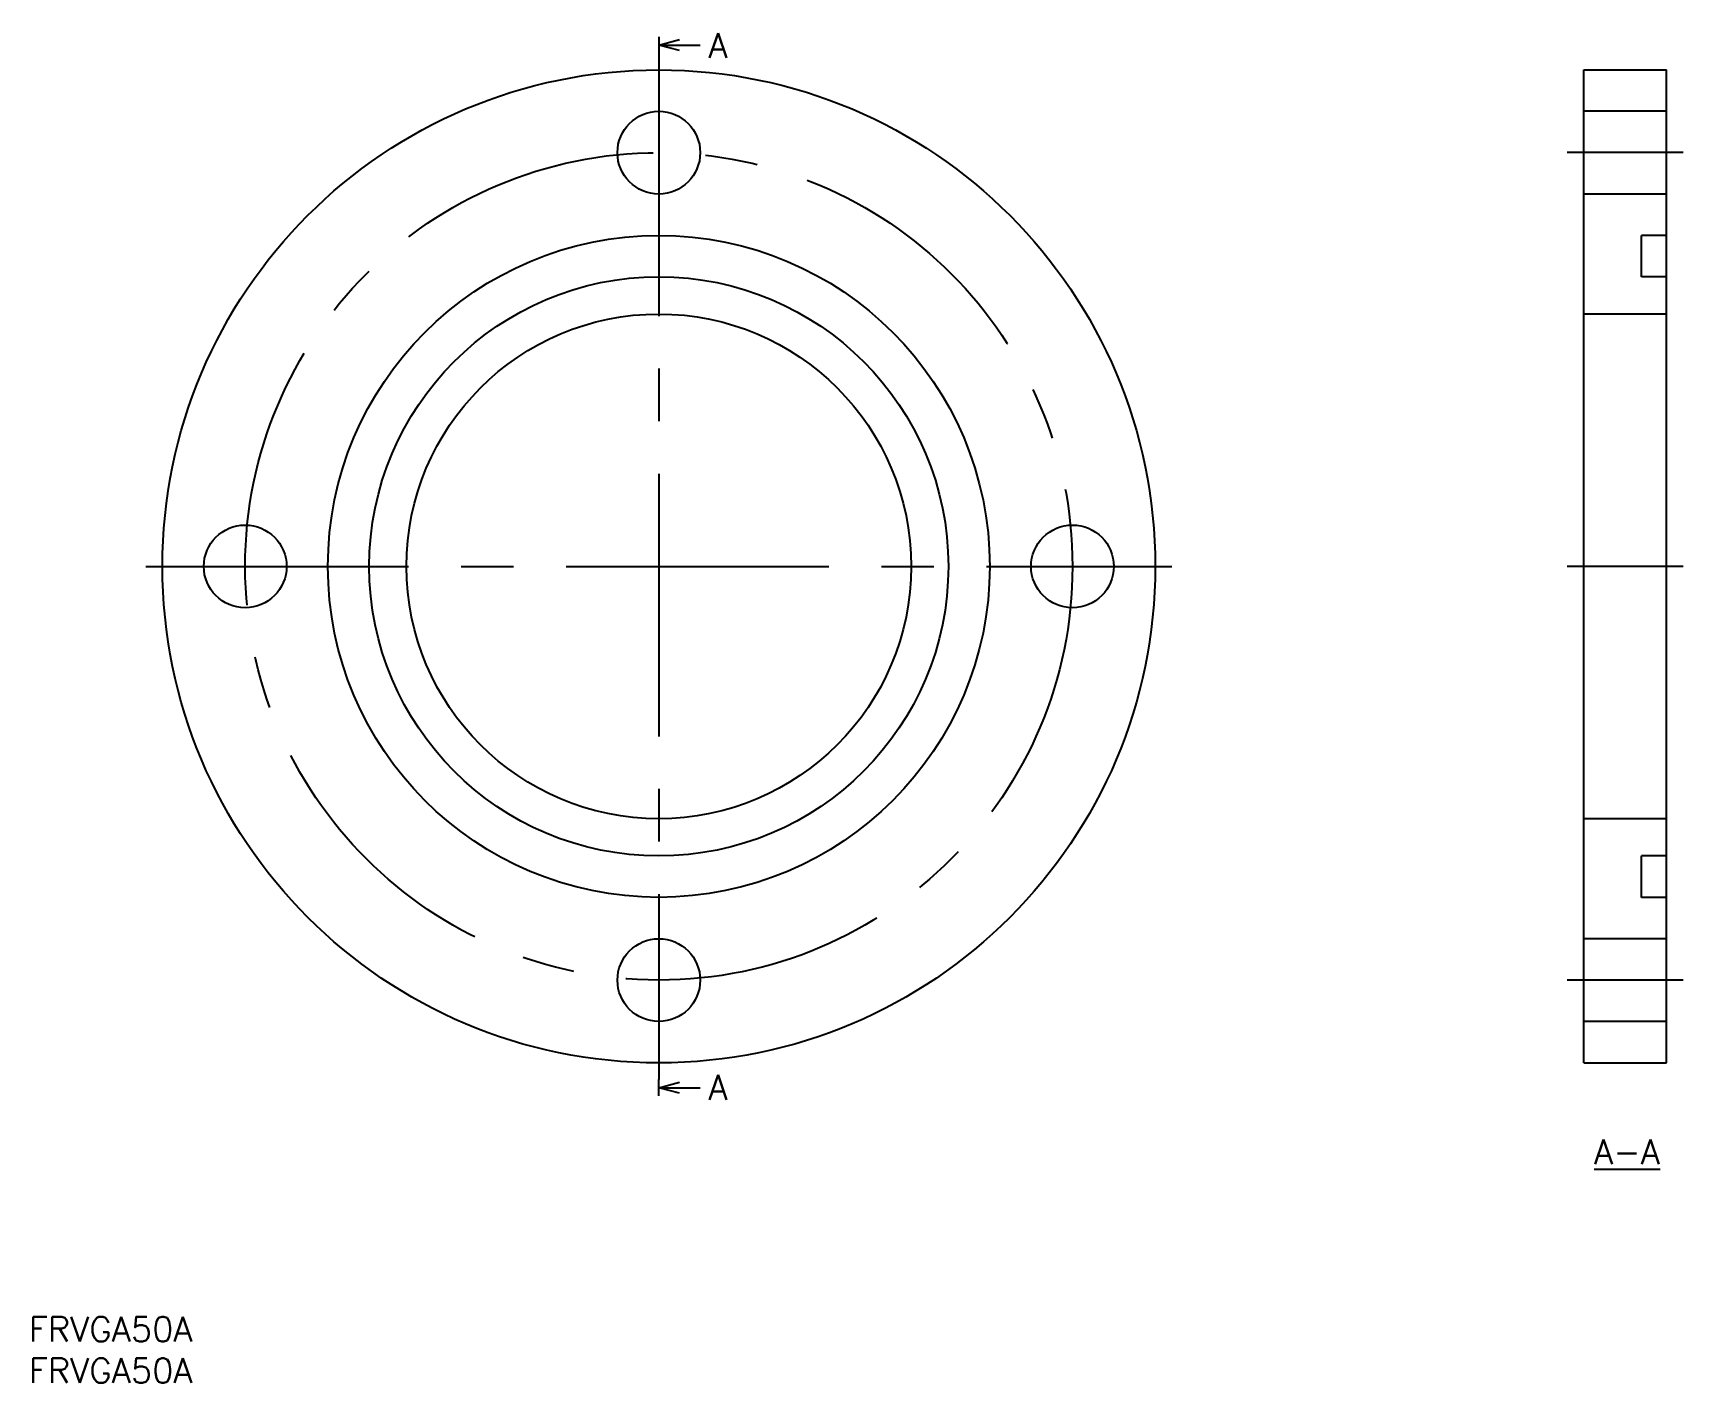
# Model space of a CAD drawing. Extents: x -187 to 12, y -99 to 64.
import ezdxf

# ---------------------------------------------------------------- set-up
doc = ezdxf.new("R2010")
doc.units = 0
doc.linetypes.add('CENTER', pattern=[50.8, 31.75, -6.35, 6.35, -6.35])
doc.layers.get('0').update_dxf_attribs({"linetype": 'CONTINUOUS'})
doc.layers.add('CENTER', color=1, linetype='CENTER')
doc.styles.get("Standard").update_dxf_attribs({"font": 'txt.shx', "height": 3, "bigfont": 'bigfont.shx'})

# ---------------------------------------------------------------- blocks, each defined once
blk = doc.blocks.new('*U2')
at = {"color": 7, "linetype": 'CONTINUOUS'}
blk.add_text('FRVGA50A', height=3, dxfattribs=at).set_placement((-187.96, -93.69))
blk = doc.blocks.new('*U3')
at = {"color": 7, "linetype": 'CONTINUOUS'}
blk.add_text('FRVGA50A', height=3, dxfattribs=at).set_placement((-187.96, -98.69))
blk = doc.blocks.new('*U4')
at = {"color": 137, "linetype": 'CONTINUOUS'}
blk.add_text('%%UA-A', height=3, dxfattribs=at).set_placement((1.25, -72.25))
blk = doc.blocks.new('_OPEN30')
at = {"color": 0, "linetype": 'BYBLOCK'}
for p, q in [((-1, 0.268), (0, 0)), ((0, 0), (-1, -0.268)), ((0, 0), (-1, 0))]:
    blk.add_line(p, q, dxfattribs=at)
blk = doc.blocks.new('*U5')
at = {"color": 7, "linetype": 'CONTINUOUS'}
blk.add_lwpolyline([(-109.3, 63), (-106.8, 63)], dxfattribs=at)
at = {"color": 7, "linetype": 'CONTINUOUS', "xscale": 2.5, "yscale": 2.5, "zscale": 2.5, "rotation": 179.9999999999977}
blk.add_blockref('_OPEN30', (-111.8, 63), dxfattribs=at)
blk = doc.blocks.new('*U6')
at = {"color": 137, "linetype": 'CONTINUOUS'}
blk.add_text('A', height=3, rotation=360, dxfattribs=at).set_placement((-105.79, 61.46))
blk = doc.blocks.new('*U7')
at = {"color": 7, "linetype": 'CONTINUOUS'}
blk.add_lwpolyline([(-109.3, -63), (-106.8, -63)], dxfattribs=at)
at = {"color": 7, "linetype": 'CONTINUOUS', "xscale": 2.5, "yscale": 2.5, "zscale": 2.5, "rotation": 180.0000000000023}
blk.add_blockref('_OPEN30', (-111.8, -63), dxfattribs=at)
blk = doc.blocks.new('*U8')
at = {"color": 137, "linetype": 'CONTINUOUS'}
blk.add_text('A', height=3, dxfattribs=at).set_placement((-105.79, -64.46))

msp = doc.modelspace()

# ---------------------------------------------------------------- linework, layer by layer
at = {"color": 7, "linetype": 'CONTINUOUS'}
for p, q in [((0, 60), (10, 60)), ((0, -60), (0, 60)), ((10, -60), (10, 60)), ((10, 55), (0, 55)), ((10, 45), (0, 45)), ((10, 40), (7, 40)), ((7, 35), (7, 40)), ((10, 35), (7, 35)), ((10, 30.5), (0, 30.5)), ((10, -30.5), (0, -30.5)), ((10, -35), (7, -35)), ((7, -40), (7, -35)), ((10, -40), (7, -40)), ((10, -45), (0, -45)), ((10, -55), (0, -55)), ((0, -60), (10, -60))]:
    msp.add_line(p, q, dxfattribs=at)
for centre, radius in [((-111.8, 0), 60), ((-111.8, 50), 5), ((-111.8, 0), 40), ((-111.8, 0), 35), ((-111.8, 0), 30.5), ((-161.8, 0), 5), ((-61.8, 0), 5), ((-111.8, -50), 5)]:
    msp.add_circle(centre, radius, dxfattribs=at)
at = {"layer": 'CENTER', "color": 1, "linetype": 'CENTER'}
for p, q in [((-111.8, 64), (-111.8, 62)), ((-111.8, 64), (-111.8, 62)), ((-111.8, 62), (-111.8, -62)), ((12, 50), (-2, 50)), ((-173.8, 0), (-49.8, 0)), ((12, 0), (-2, 0)), ((12, -50), (-2, -50)), ((-111.8, -64), (-111.8, -62)), ((-111.8, -64), (-111.8, -62))]:
    msp.add_line(p, q, dxfattribs=at)
msp.add_circle((-111.8, 0), 50, dxfattribs=at)

# ---------------------------------------------------------------- block references
at = {"color": 7, "linetype": 'CONTINUOUS'}
for name in ['*U6', '*U5', '*U8', '*U7', '*U4', '*U2', '*U3']:
    msp.add_blockref(name, (0, 0), dxfattribs=at)

doc.saveas('drawing.dxf')
